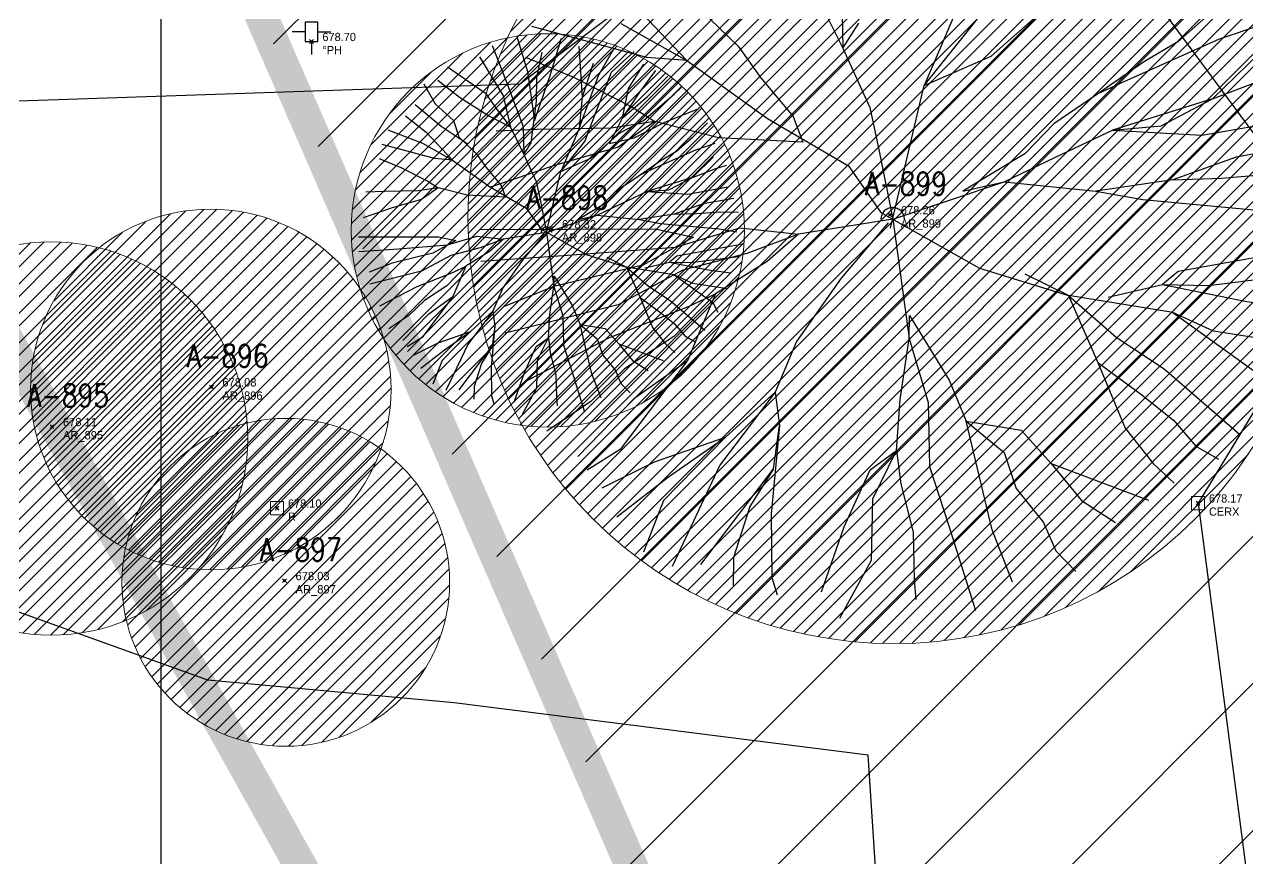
# Model space of a CAD drawing. Extents: x 350769 to 354978, y 6304672 to 6307963.
# Drawn here: x 352397.92 to 352416.58, y 6305860.14 to 6305872.86 of the extents above; entities that cross this region are included whole.
import ezdxf

# ---------------------------------------------------------------- set-up
doc = ezdxf.new("R2010")
doc.units = 0
doc.header["$PDMODE"] = 35
doc.header["$PDSIZE"] = 0.03
for name, pattern in [('4.0 - LO RECABARREN - DESNIVEL NUEVO$0$HIDDEN', [0.375, 0.25, -0.125]), ('CONTINUOS', [0]), ('DASHDOT', [1, 0.5, -0.25, 0, -0.25]), ('DASHED', [19.049999999999997, 12.7, -6.35])]:
    doc.linetypes.add(name, pattern=pattern)
doc.layers.get('0').update_dxf_attribs({"linetype": 'CONTINUOUS'})
for name, color, linetype in [('03_S2_Pav ext_Borde vereda', 7, 'CONTINUOUS'), ('1-ARBOL NOMBRE', 3, 'CONTINUOUS'), ('1-ARBOL PTO', 7, 'CONTINUOUS'), ('1-CERCO', 252, 'CERCO_LINE'), ('1-coordenadas', 8, 'CONTINUOUS'), ('C-TINN', 5, 'CONTINUOUS'), ('C-TOPO-MINR', 8, 'CONTINUOUS'), ('Paisajismo', 253, 'CONTINUOUS'), ('V-NODE-TEXT DIC 2012', 31, 'CONTINUOUS'), ('Z-PH', 253, 'CONTINUOUS')]:
    doc.layers.add(name, color=color, linetype=linetype)
doc.layers.add('0_ASD_LINEA OFICIAL', color=253, linetype='DASHDOT', lineweight=20)
doc.layers.add('0_ASD_TOPOGRAFIA_ELEMENTOS', color=7, linetype='CONTINUOS', lineweight=5, true_color=0xbdbdbd)
doc.styles.add('A', font='arial.ttf', dxfattribs={"height": 2})
doc.styles.add('ROMANS', font='romans.shx', dxfattribs={"width": 0.65})
doc.linetypes.add('CERCO_LINE', pattern='A,0.5,-0.2,[" X ",Standard,S=0.1,R=0,X=-0.1,Y=-0.05],-0.25', length=0.95)

# ---------------------------------------------------------------- blocks, each defined once
blk = doc.blocks.new('COORDENADAS')
at = {"layer": '1-coordenadas'}
blk.add_line((220, -900.625), (220, -0.625), dxfattribs=at)
blk = doc.blocks.new('PH')
at = {"layer": 'Z-PH'}
for p, q in [((-0.09842519683297724, 0.2952755903825164), (-0.09842519683297724, 0)), ((0.0984251968911849, 0.2952755903825164), (-0.09842519683297724, 0.2952755903825164)), ((0.0984251968911849, 0), (0.0984251968911849, 0.2952755903825164)), ((-0.09842519683297724, 0.1476377956569195), (-0.2952755905280355, 0.1476377956569195)), ((-0.09842519683297724, 0), (-0.009842519685037132, 0)), ((0.009842519685037132, 0), (0.0984251968911849, 0)), ((0.0984251968911849, 0.1476377956569195), (0.2952755905862432, 0.1476377956569195)), ((0, -0.009842519685037132), (0, -0.1968503938987851))]:
    blk.add_line(p, q, dxfattribs=at)
blk.add_circle((0, 0), 0.009842519685039264, dxfattribs=at)
at = {"layer": 'Z-PH', "style": 'A'}
blk.add_text('PH', height=0.55, dxfattribs=at).set_placement((-0.5268035441258689, 0.3771363715350162))
blk = doc.blocks.new('A$C27410629')
at = {"true_color": 0x136734, "transparency": 33554559}
h = blk.add_hatch(dxfattribs=at)
h.set_pattern_fill('ANSI31', color=116, scale=0.5)
h.set_pattern_definition([(45, (-8759.562515186517, -519.1035735587502), (-1.122532015133644, 1.122532015133644), [])])
h.paths.add_polyline_path([(137.5068959888558, 1252.464406617455, 0.1176268807227723), (109.8147584422568, 1254.193915082657, 0.06692451075002814), (94.44469839795602, 1249.334472017372, 0.3153492887079504), (64.30173641118381, 1196.270282113329, 0.02268268711599586), (65.7292635223912, 1185.310127003227), (112.3603922077091, 1218.953454515778), (153.4782689701005, 1161.962272479494), (172.1053089193083, 1139.480769404351), (187.9579650288579, 1141.807885415954), (193.565073162812, 1120.465553675225), (224.197974734232, 1050.129297271156), (250.6203797236194, 989.4787086543838), (268.1526288855184, 972.7353945672494, 7.254700715645028e-06), (291.4898137452492, 983.2987389690225), (238.1945199318034, 1105.633967029937), (205.2934048173047, 1181.112163638985), (177.0531538182076, 1197.651557407602)])
at = {"layer": '0_ASD_LINEA OFICIAL', "ltscale": 8, "const_width": 0.5}
blk.add_lwpolyline([(250.6203797236194, 989.4787086543838), (268.1526288854875, 972.7353945673531, 7.254700715664111e-06), (291.4898137452146, 983.2987389692971), (291.4898137452146, 983.2987389692971), (238.1945199318034, 1105.633967029937), (205.2934048173047, 1181.112163638985), (177.0531538182076, 1197.651557407602), (137.6146324061954, 1252.315079214)], format="xyb", dxfattribs=at)
for points in [[(65.72926352235241, 1185.310127003199), (112.3603922077091, 1218.953454515778), (153.4782689701005, 1161.962272479494), (172.1053089193083, 1139.480769404351), (187.9579650288579, 1141.807885415954), (193.565073162812, 1120.465553675225), (224.197974734232, 1050.129297271156), (250.6203797236194, 989.4787086543838)], [(160.9876143796937, 1025.359743172903), (224.1959328140074, 1050.133984341224), (193.565073162812, 1120.465553675225), (187.9579650288579, 1141.807885415954), (172.1053089193083, 1139.480769404351), (153.4782689701005, 1161.962272479494), (117.4026874119681, 1137.085542515902), (85.5836153089768, 1125.976116823203)]]:
    blk.add_lwpolyline(points, dxfattribs=at)
blk = doc.blocks.new('1.0 - LO RECABARREN LOTEO PARQUE - VEGETACION EXISTENTE ETAPA MUNICIPAL__2024')
at = {"layer": 'Paisajismo'}
for p, q in [((352409.9512665637, 6305873.402477568), (352410.4022411955, 6305872.497434688)), ((352410.3809045533, 6305873.433343531), (352410.4022411955, 6305872.497434688)), ((352412.2517568821, 6305873.359042181), (352411.6396636936, 6305871.928360536)), ((352407.1348932069, 6305873.244309973), (352408.0193495577, 6305872.308551832)), ((352408.2290225119, 6305873.084180792), (352408.8035902088, 6305872.5276187)), ((352412.6622710188, 6305872.376804128), (352413.6142482872, 6305873.216376799)), ((352411.6396636936, 6305871.928360536), (352412.4386229877, 6305872.926740534)), ((352416.0295122144, 6305873.053837352), (352415.5137943359, 6305872.595823215)), ((352407.4119126376, 6305872.358430712), (352405.6583813163, 6305872.831863175)), ((352407.0158749993, 6305872.873208832), (352408.0193495577, 6305872.308551832)), ((352410.4022411955, 6305872.497434688), (352410.6435462129, 6305872.882674143)), ((352416.7917817706, 6305872.856493856), (352416.1413405717, 6305872.633935196)), ((352405.0503437875, 6305872.541166878), (352405.2539384108, 6305872.021952966)), ((352405.4252212809, 6305872.679299145), (352405.5891554273, 6305872.140866531)), ((352405.9362221218, 6305872.080779754), (352406.1077345683, 6305872.653029203)), ((352406.3732127982, 6305872.527565842), (352406.4225145656, 6305871.751090334)), ((352408.8035902088, 6305872.5276187), (352409.1456859306, 6305872.053408249)), ((352416.1413405717, 6305872.633935196), (352414.6897597058, 6305871.986178627)), ((352415.5137943359, 6305872.595823215), (352415.0010192271, 6305872.293668471)), ((352404.8568809693, 6305872.368827406), (352405.2206185302, 6305871.773088729)), ((352405.5614239824, 6305872.364014636), (352406.2899840262, 6305872.056709122)), ((352405.7345843632, 6305872.048420828), (352405.8130708606, 6305872.437907888)), ((352406.6727908055, 6305872.080256114), (352406.9082101989, 6305872.490697676)), ((352406.8743152637, 6305872.133528876), (352407.2181133943, 6305872.446922285)), ((352408.0193495577, 6305872.308551832), (352407.4119126376, 6305872.358430712)), ((352410.4022411955, 6305872.497434688), (352410.8142268091, 6305871.593131211)), ((352411.6396636936, 6305871.928360536), (352412.6622710188, 6305872.376804128)), ((352416.7541068333, 6305872.416881027), (352416.0434873527, 6305871.728275238)), ((352404.3684496563, 6305872.216384842), (352404.9477064195, 6305871.814477497)), ((352406.5922341151, 6305872.263254246), (352406.4225145656, 6305871.751090334)), ((352407.3590934558, 6305872.25466602), (352407.1244322147, 6305871.88436077)), ((352407.5447510942, 6305872.157476911), (352407.2974600164, 6305871.827560007)), ((352408.0193495577, 6305872.308551832), (352409.2508908815, 6305871.427752309)), ((352415.0010192271, 6305872.293668471), (352414.2896112376, 6305871.800367969)), ((352404.5504821267, 6305871.745591147), (352404.2205924284, 6305872.006105003)), ((352405.2539384108, 6305872.021952966), (352405.5249506794, 6305871.305980926)), ((352405.5891554273, 6305872.140866531), (352405.6954980993, 6305871.389386442)), ((352405.6954980993, 6305871.389386442), (352405.9362221218, 6305872.080779754)), ((352405.7278759536, 6305871.69311995), (352405.7345843632, 6305872.048420828)), ((352406.2899840262, 6305872.056709122), (352407.1919581019, 6305871.599354848)), ((352406.3779045808, 6305871.272105657), (352406.6727908055, 6305872.080256114)), ((352406.631477957, 6305871.51611679), (352406.8743152637, 6305872.133528876)), ((352407.4166850286, 6305871.758391879), (352407.7306616666, 6305872.073665991)), ((352409.1456859306, 6305872.053408249), (352409.6415397915, 6305871.459354421)), ((352414.6897597058, 6305871.986178627), (352414.2896112376, 6305871.800367969)), ((352416.0434873527, 6305871.728275238), (352416.8292039069, 6305872.025273342)), ((352404.0078820104, 6305871.956623151), (352404.1799480323, 6305871.651260459)), ((352404.9477064195, 6305871.814477497), (352405.120778721, 6305871.562410899)), ((352407.1244322147, 6305871.88436077), (352407.035517963, 6305871.431002923)), ((352407.2974600164, 6305871.827560007), (352407.035517963, 6305871.431002923)), ((352407.3583159862, 6305871.395764708), (352407.8282279151, 6305871.795633486)), ((352407.8282279151, 6305871.795633486), (352407.9369034003, 6305871.900210298)), ((352411.1305683635, 6305869.755127595), (352411.6396636936, 6305871.928360536)), ((352414.2896112376, 6305871.800367969), (352413.6179280659, 6305871.345298602)), ((352403.8788301154, 6305871.637821672), (352404.274394975, 6305871.309150758)), ((352404.1799480323, 6305871.651260459), (352404.4596812417, 6305871.397180004)), ((352404.9872199533, 6305871.469676687), (352404.5504821267, 6305871.745591147)), ((352405.2206185302, 6305871.773088729), (352405.3290712967, 6305871.291908601)), ((352405.64469355, 6305871.054921238), (352405.7278759536, 6305871.69311995)), ((352406.4225145656, 6305871.751090334), (352406.3779045808, 6305871.272105657)), ((352407.035517963, 6305871.431002923), (352407.4166850286, 6305871.758391879)), ((352407.1919581019, 6305871.599354848), (352407.5337967533, 6305871.382213532)), ((352410.8142268091, 6305871.593131211), (352410.9576851624, 6305870.927775085)), ((352416.0434873527, 6305871.728275238), (352414.5132593301, 6305871.250434816)), ((352415.2555681321, 6305871.314378441), (352416.0434873527, 6305871.728275238)), ((352403.7282833547, 6305871.466679657), (352404.0450380217, 6305871.219797262)), ((352405.3290712967, 6305871.291908601), (352404.9872199533, 6305871.469676687)), ((352405.120778721, 6305871.562410899), (352405.3290712967, 6305871.291908601)), ((352406.4631000671, 6305871.075011867), (352406.631477957, 6305871.51611679)), ((352407.035517963, 6305871.431002923), (352406.8407666739, 6305871.046560429)), ((352407.6771108854, 6305871.365355218), (352408.176492555, 6305871.570061284)), ((352409.2508908815, 6305871.427752309), (352410.4853705486, 6305870.702815513)), ((352409.6415397915, 6305871.459354421), (352409.7901480685, 6305871.066756296)), ((352415.8787253859, 6305871.171146029), (352417.2344577715, 6305871.409743154)), ((352403.4611586055, 6305871.256090718), (352403.9907755644, 6305871.050605839)), ((352404.0450380217, 6305871.219797262), (352404.4482769537, 6305870.793168957)), ((352404.274394975, 6305871.309150758), (352404.6712224989, 6305871.047373054)), ((352404.4596812417, 6305871.397180004), (352404.5438704763, 6305871.146791602)), ((352405.7372485629, 6305871.26021582), (352405.1126517131, 6305871.233030862)), ((352405.3290712967, 6305871.291908601), (352405.5346784232, 6305870.879283915)), ((352405.5249506794, 6305871.305980926), (352405.5346784232, 6305870.879283915)), ((352406.8687349208, 6305871.277833488), (352405.7372485629, 6305871.26021582)), ((352406.3779045808, 6305871.272105657), (352406.0988407204, 6305870.619833176)), ((352407.5337967533, 6305871.382213532), (352406.8687349208, 6305871.277833488)), ((352407.5337967533, 6305871.382213532), (352406.9747753153, 6305870.987001192)), ((352406.9990879538, 6305871.207062045), (352407.3583159862, 6305871.395764708)), ((352407.2173865705, 6305871.133133464), (352407.6771108854, 6305871.365355218)), ((352408.5041678329, 6305871.130014719), (352407.5337967533, 6305871.382213532)), ((352408.3357065906, 6305871.359539959), (352408.1002485093, 6305871.132957502)), ((352413.6179280659, 6305871.345298602), (352413.1801928341, 6305870.885812082)), ((352413.6473574629, 6305870.838010403), (352414.5132593301, 6305871.250434816)), ((352414.5132593301, 6305871.250434816), (352415.2555681321, 6305871.314378441)), ((352414.5132593301, 6305871.250434816), (352415.8787253859, 6305871.171146029)), ((352404.1713359665, 6305870.815909601), (352403.3718707394, 6305871.03175564)), ((352403.9907755644, 6305871.050605839), (352404.4482769537, 6305870.793168957)), ((352404.5438704763, 6305871.146791602), (352404.8058258168, 6305870.893045327)), ((352405.5346784232, 6305870.879283915), (352405.64469355, 6305871.054921238)), ((352406.0988407204, 6305870.619833176), (352406.4631000671, 6305871.075011867)), ((352406.5650650687, 6305870.824286358), (352406.9990879538, 6305871.207062045)), ((352406.8407666739, 6305871.046560429), (352407.2173865705, 6305871.133133464)), ((352408.1002485093, 6305871.132957502), (352407.8651238179, 6305870.924140944)), ((352408.4477803706, 6305871.042985193), (352408.1512329896, 6305870.941516855)), ((352409.7901480685, 6305871.066756296), (352408.5041678329, 6305871.130014719)), ((352404.8058258168, 6305870.893045327), (352404.9617931671, 6305870.676844589)), ((352405.5346784232, 6305870.879283915), (352405.7225097828, 6305870.466996334)), ((352406.9747753153, 6305870.987001192), (352406.0002216268, 6305870.711852585)), ((352408.1512329896, 6305870.941516855), (352407.4894321922, 6305870.646193444)), ((352407.8651238179, 6305870.924140944), (352407.631340786, 6305870.786383376)), ((352410.9576851624, 6305870.927775085), (352411.1619168785, 6305869.888948553)), ((352413.1801928341, 6305870.885812082), (352412.2333654893, 6305870.318997411)), ((352417.4328035563, 6305871.024383525), (352416.4011836706, 6305870.838376889)), ((352403.3276662157, 6305870.818455407), (352403.6598293278, 6305870.678349514)), ((352403.6598293278, 6305870.678349514), (352404.0710548933, 6305870.469833799)), ((352404.4482769537, 6305870.793168957), (352404.1713359665, 6305870.815909601)), ((352404.4482769537, 6305870.793168957), (352405.0097579219, 6305870.391597236)), ((352404.9617931671, 6305870.676844589), (352405.1878615097, 6305870.406005185)), ((352406.0002216268, 6305870.711852585), (352405.0245598232, 6305870.378014324)), ((352406.0988407204, 6305870.619833176), (352406.5650650687, 6305870.824286358)), ((352407.631340786, 6305870.786383376), (352407.3069975918, 6305870.561479153)), ((352408.4306037156, 6305870.842558108), (352408.1066200163, 6305870.528610832)), ((352408.1066200163, 6305870.528610832), (352408.4648417691, 6305870.664017399)), ((352408.4648417691, 6305870.664017399), (352408.6258383876, 6305870.714292728)), ((352410.4853705486, 6305870.702815513), (352410.979017317, 6305869.991866329)), ((352412.860169493, 6305870.463080977), (352413.6473574629, 6305870.838010403)), ((352416.4011836706, 6305870.838376889), (352415.4350727338, 6305870.492423523)), ((352405.8667353633, 6305869.629018729), (352406.0988407204, 6305870.619833176)), ((352407.3069975918, 6305870.561479153), (352407.0007656285, 6305870.354005166)), ((352407.4894321922, 6305870.646193444), (352407.3069975918, 6305870.561479153)), ((352408.1066200163, 6305870.528610832), (352407.4089626214, 6305870.310755127)), ((352407.7473940299, 6305870.33990813), (352408.1066200163, 6305870.528610832)), ((352415.4350727338, 6305870.492423523), (352414.2616544653, 6305870.319679362)), ((352415.4350727338, 6305870.492423523), (352416.1766457973, 6305870.517399862)), ((352416.1766457973, 6305870.517399862), (352416.9579481664, 6305870.580607253)), ((352403.4078276798, 6305870.315214456), (352403.1230631841, 6305870.302820364)), ((352403.9236918603, 6305870.323246655), (352403.4078276798, 6305870.315214456)), ((352404.2269050407, 6305870.370835321), (352403.9236918603, 6305870.323246655)), ((352404.2269050407, 6305870.370835321), (352403.9720375084, 6305870.190651187)), ((352404.0710548933, 6305870.469833799), (352404.2269050407, 6305870.370835321)), ((352404.6693139821, 6305870.255853524), (352404.2269050407, 6305870.370835321)), ((352405.0097579219, 6305870.391597236), (352405.5725785316, 6305870.061086025)), ((352405.1878615097, 6305870.406005185), (352405.2556145908, 6305870.227012916)), ((352405.7225097828, 6305870.466996334), (352405.7879149248, 6305870.163648982)), ((352407.0007656285, 6305870.354005166), (352406.801194573, 6305870.144517323)), ((352407.014182999, 6305870.122723712), (352407.4089626214, 6305870.310755127)), ((352407.4089626214, 6305870.310755127), (352407.7473940299, 6305870.33990813)), ((352407.4089626214, 6305870.310755127), (352408.0315021889, 6305870.274605999)), ((352408.0315021889, 6305870.274605999), (352408.649604008, 6305870.383386551)), ((352411.1619168785, 6305869.888948553), (352412.860169493, 6305870.463080977)), ((352412.2333654893, 6305870.318997411), (352412.860169493, 6305870.463080977)), ((352412.860169493, 6305870.463080977), (352414.2616544653, 6305870.319679362)), ((352414.2616544653, 6305870.319679362), (352414.9789669766, 6305870.190065899)), ((352403.9720375084, 6305870.190651187), (352403.5277216433, 6305870.065206183)), ((352405.2556145908, 6305870.227012916), (352404.6693139821, 6305870.255853524)), ((352405.7879149248, 6305870.163648982), (352405.8810276929, 6305869.690030016)), ((352406.801194573, 6305870.144517323), (352406.3695196271, 6305869.886096722)), ((352406.6552904024, 6305869.951786908), (352407.014182999, 6305870.122723712)), ((352408.269699948, 6305870.122890799), (352407.8292332793, 6305869.965164682)), ((352408.7400332783, 6305870.207694438), (352408.269699948, 6305870.122890799)), ((352414.9789669766, 6305870.190065899), (352416.943587257, 6305870.006196964)), ((352403.5277216433, 6305870.065206183), (352403.0829005695, 6305869.913003552)), ((352405.5725785316, 6305870.061086025), (352405.7976406226, 6305869.736952008)), ((352405.8810276929, 6305869.690030016), (352406.6552904024, 6305869.951786908)), ((352406.3695196271, 6305869.886096722), (352406.6552904024, 6305869.951786908)), ((352406.6552904024, 6305869.951786908), (352407.2942516163, 6305869.886407634)), ((352407.8292332793, 6305869.965164682), (352407.2942516163, 6305869.886407634)), ((352407.8292332793, 6305869.965164682), (352408.1673292519, 6305869.976551826)), ((352408.1673292519, 6305869.976551826), (352408.5235385015, 6305870.005369168)), ((352408.5235385015, 6305870.005369168), (352408.8079675892, 6305869.999998883)), ((352410.979017317, 6305869.991866329), (352412.4842313984, 6305869.144880787)), ((352404.8655505796, 6305869.735207281), (352407.5387856121, 6305869.743444161)), ((352405.7976406226, 6305869.736952008), (352406.4838937296, 6305869.350796666)), ((352407.2942516163, 6305869.886407634), (352407.621286784, 6305869.827314617)), ((352407.5387856121, 6305869.743444161), (352408.1238498588, 6305869.614978082)), ((352407.621286784, 6305869.827314617), (352408.5169911148, 6305869.743485592)), ((352407.8486713799, 6305869.466278511), (352408.8293423682, 6305869.759598947)), ((352408.5169911148, 6305869.743485592), (352408.783984611, 6305869.69829413)), ((352408.8293423682, 6305869.759598947), (352409.7246691446, 6305869.664735246)), ((352411.1619168785, 6305869.888948553), (352409.7246691446, 6305869.664735246)), ((352411.0930506996, 6305869.833795066), (352410.3750168832, 6305868.989805326)), ((352411.1619168785, 6305869.888948553), (352411.4108636696, 6305868.073722771)), ((352403.0104055079, 6305869.619936714), (352404.2291795477, 6305869.623692051)), ((352404.4959204465, 6305869.565122145), (352404.1440546589, 6305869.371014054)), ((352404.2291795477, 6305869.623692051), (352404.4959204465, 6305869.565122145)), ((352404.3704618235, 6305869.497327441), (352404.8175666712, 6305869.631057296)), ((352404.8175666712, 6305869.631057296), (352405.2257616181, 6305869.587807295)), ((352405.2257616181, 6305869.587807295), (352404.8675418833, 6305869.452399207)), ((352405.2257616181, 6305869.587807295), (352405.0087501755, 6305869.396419452)), ((352405.8810276929, 6305869.690030016), (352405.2257616181, 6305869.587807295)), ((352405.2257616181, 6305869.587807295), (352405.2257616181, 6305869.587807295)), ((352405.8496304121, 6305869.664884589), (352405.5222663889, 6305869.280095084)), ((352405.8810276929, 6305869.690030016), (352405.9945268363, 6305868.862437218)), ((352408.1238498588, 6305869.614978082), (352407.3520743536, 6305869.189225209)), ((352409.7246691446, 6305869.664735246), (352408.9389570166, 6305869.367733805)), ((352409.7246691446, 6305869.664735246), (352409.2486805104, 6305869.244948911)), ((352409.7246691446, 6305869.664735246), (352409.7246691446, 6305869.664735246)), ((352403.0170716253, 6305869.398481285), (352403.6224917345, 6305869.440364005)), ((352404.1440546589, 6305869.371014054), (352403.5251953797, 6305869.222097673)), ((352403.6224917345, 6305869.440364005), (352404.3704618235, 6305869.497327441)), ((352404.8675418833, 6305869.452399207), (352404.4207724715, 6305869.336435211)), ((352405.0087501755, 6305869.396419452), (352404.6488533454, 6305869.172186515)), ((352406.2080884827, 6305869.34133603), (352407.8486713799, 6305869.466278511)), ((352408.8741609426, 6305869.50922358), (352407.8663045369, 6305869.327501447)), ((352408.9389570166, 6305869.367733805), (352407.9590217668, 6305869.113380656)), ((352417.7269965397, 6305869.49237127), (352415.5163841019, 6305869.093785513)), ((352403.5251953797, 6305869.222097673), (352403.174339659, 6305869.081504348)), ((352404.4207724715, 6305869.336435211), (352403.9716551205, 6305869.09611613)), ((352404.6488533454, 6305869.172186515), (352404.3587221276, 6305868.875552017)), ((352404.6488533454, 6305869.172186515), (352404.4529786807, 6305868.709393257)), ((352404.4600515243, 6305869.083995836), (352404.6488533454, 6305869.172186515)), ((352404.8801719103, 6305869.249471295), (352406.2080884827, 6305869.34133603)), ((352405.5222663889, 6305869.280095084), (352405.2116739551, 6305868.841675304)), ((352407.3520743536, 6305869.189225209), (352405.9946805699, 6305868.862594944)), ((352406.4838937296, 6305869.350796666), (352407.1027312093, 6305869.16139793)), ((352406.8032076556, 6305869.309224821), (352407.1027312093, 6305869.16139793)), ((352407.3808153635, 6305869.149299996), (352407.7574356014, 6305869.235873026)), ((352407.8663045369, 6305869.327501447), (352407.7574356014, 6305869.235873026)), ((352407.7574356014, 6305869.235873026), (352408.3444679234, 6305869.117721637)), ((352407.7574356014, 6305869.235873026), (352408.078737096, 6305869.229806555)), ((352408.078737096, 6305869.229806555), (352408.8170743309, 6305869.322933492)), ((352409.2486805104, 6305869.244948911), (352408.4592898743, 6305868.753120792)), ((352403.9716551205, 6305869.09611613), (352403.1854480485, 6305868.897704518)), ((352403.9068670558, 6305868.866921908), (352404.4600515243, 6305869.083995836)), ((352405.9945268363, 6305868.862437218), (352405.9975456192, 6305869.022322539)), ((352405.9975456192, 6305869.022322539), (352406.273591248, 6305868.57282649)), ((352407.9590217668, 6305869.113380656), (352406.9739365932, 6305868.586269505)), ((352407.8295692385, 6305869.041045848), (352407.1027312093, 6305869.16139793)), ((352407.1027312093, 6305869.16139793), (352407.3073321123, 6305868.695480114)), ((352407.1027312093, 6305869.16139793), (352407.435125052, 6305868.870780293)), ((352407.8295692385, 6305869.041045848), (352408.4154471296, 6305868.621194724)), ((352408.1116503871, 6305868.91132048), (352407.8295692385, 6305869.041045848)), ((352408.3444679234, 6305869.117721637), (352408.6917868833, 6305869.071013803)), ((352410.3750168832, 6305868.989805326), (352409.6937695414, 6305868.028183996)), ((352412.4842313984, 6305869.144880787), (352413.8415773676, 6305868.729457323)), ((352413.8415773676, 6305868.729457323), (352413.1846082899, 6305869.05369792)), ((352415.5163841019, 6305869.093785513), (352415.2775931177, 6305868.892809534)), ((352415.9823295032, 6305868.879503458), (352417.6017838873, 6305869.083766251)), ((352403.3387793509, 6305868.569829107), (352403.9068670558, 6305868.866921908)), ((352404.3587221276, 6305868.875552017), (352404.0166010924, 6305868.650983457)), ((352405.2116739551, 6305868.841675304), (352405.0627510016, 6305868.489059569)), ((352405.9946805699, 6305868.862594944), (352405.2251205255, 6305868.554220309)), ((352405.9331473082, 6305868.437082779), (352405.9945268363, 6305868.862437218)), ((352405.9945268363, 6305868.862437218), (352406.1283579211, 6305868.415626312)), ((352407.435125052, 6305868.870780293), (352407.7688585361, 6305868.651223165)), ((352408.6436153132, 6305868.830192167), (352408.1116503871, 6305868.91132048)), ((352414.4515216876, 6305868.702921951), (352415.2775931177, 6305868.892809534)), ((352415.2775931177, 6305868.892809534), (352416.5651782788, 6305868.633658598)), ((352415.2775931177, 6305868.892809534), (352415.9823295032, 6305868.879503458)), ((352404.0166010924, 6305868.650983457), (352403.7811409651, 6305868.424401039)), ((352404.4529786807, 6305868.709393257), (352403.9859292615, 6305868.089190229)), ((352404.0864625955, 6305868.448644727), (352404.4529786807, 6305868.709393257)), ((352407.3073321123, 6305868.695480114), (352407.4975141074, 6305868.237023111)), ((352407.3073321123, 6305868.695480114), (352407.6055139785, 6305868.476592751)), ((352407.7688585361, 6305868.651223165), (352408.2937796167, 6305868.197028116)), ((352408.4592898743, 6305868.753120792), (352407.8229217617, 6305868.102488512)), ((352408.4592898743, 6305868.753120792), (352408.0296622334, 6305867.738039154)), ((352408.0451756695, 6305868.559685088), (352408.4592898743, 6305868.753120792)), ((352408.4154471296, 6305868.621194724), (352408.4929936292, 6305868.472512769)), ((352415.43580962, 6305868.465479432), (352413.8415773676, 6305868.729457323)), ((352413.8415773676, 6305868.729457323), (352414.2903449681, 6305867.707522337)), ((352413.8415773676, 6305868.729457323), (352414.5706434913, 6305868.092022305)), ((352416.5651782788, 6305868.633658598), (352417.3269808614, 6305868.531210552)), ((352403.7811409651, 6305868.424401039), (352403.4749090018, 6305868.216927052)), ((352403.6903926301, 6305868.041236645), (352404.0864625955, 6305868.448644727)), ((352405.0627510016, 6305868.489059569), (352404.6797096083, 6305867.980921889)), ((352404.7189528709, 6305868.17566616), (352405.0627510016, 6305868.489059569)), ((352405.0627510016, 6305868.489059569), (352405.0939441951, 6305868.257443973)), ((352406.9739365932, 6305868.586269505), (352405.2494854488, 6305868.151077374)), ((352405.9086610855, 6305868.082119046), (352405.9331473082, 6305868.437082779)), ((352406.273591248, 6305868.57282649), (352406.3926612288, 6305868.286236605)), ((352406.8318317251, 6305868.083559402), (352408.0451756695, 6305868.559685088)), ((352407.6055139785, 6305868.476592751), (352407.8332573985, 6305868.294579716)), ((352411.4108636696, 6305868.073722771), (352411.4174850088, 6305868.424412093)), ((352411.4174850088, 6305868.424412093), (352412.0229580672, 6305867.43849629)), ((352415.43580962, 6305868.465479432), (352416.7208626751, 6305867.544586223)), ((352416.0545208692, 6305868.180942356), (352415.43580962, 6305868.465479432)), ((352405.0939441951, 6305868.257443973), (352405.0354642734, 6305867.641104326)), ((352405.0939441951, 6305868.257443973), (352405.0526884011, 6305867.956108994)), ((352406.1283579211, 6305868.415626312), (352406.1377482111, 6305867.971164961)), ((352406.5735189913, 6305867.531763672), (352406.3926612288, 6305868.286236605)), ((352406.3926612288, 6305868.286236605), (352406.3926612288, 6305868.286236605)), ((352406.3926612288, 6305868.286236605), (352406.7740801184, 6305868.223915542)), ((352406.3926612288, 6305868.286236605), (352406.655289487, 6305868.06802201)), ((352407.4975141074, 6305868.237023111), (352407.6937810979, 6305867.992415634)), ((352407.8332573985, 6305868.294579716), (352407.9898955646, 6305868.113907732)), ((352403.9859292615, 6305868.089190229), (352403.7555619, 6305867.946321973)), ((352404.2253900309, 6305868.004368479), (352404.7189528709, 6305868.17566616)), ((352404.7189528709, 6305868.17566616), (352404.2872758246, 6305867.735531325)), ((352404.3224961532, 6305867.898809895), (352404.7189528709, 6305868.17566616)), ((352405.5857993148, 6305867.431921889), (352406.8318317251, 6305868.083559402)), ((352405.7242925982, 6305867.949300892), (352405.9086610855, 6305868.082119046)), ((352405.742297745, 6305867.74760331), (352405.9086610855, 6305868.082119046)), ((352405.9086610855, 6305868.082119046), (352405.9367254986, 6305867.851605994)), ((352406.655289487, 6305868.06802201), (352406.7394786936, 6305867.817632125)), ((352406.7740801184, 6305868.223915542), (352406.9839869983, 6305867.992433744)), ((352407.8229217617, 6305868.102488512), (352407.0725202049, 6305867.609924245)), ((352407.9898955646, 6305868.113907732), (352408.148210854, 6305868.022062079)), ((352411.2762350186, 6305867.1407587), (352411.4108636696, 6305868.073722771)), ((352411.4108636696, 6305868.073722771), (352411.7044061417, 6305867.093696507)), ((352414.5706434913, 6305868.092022305), (352415.3026479583, 6305867.610450017)), ((352417.2213222861, 6305868.002997111), (352416.0545208692, 6305868.180942356)), ((352403.8603892119, 6305867.823891849), (352404.2253900309, 6305868.004368479)), ((352403.9615930713, 6305867.621282346), (352404.3224961532, 6305867.898809895)), ((352404.6797096083, 6305867.980921889), (352404.3463100933, 6305867.276363186)), ((352404.5466912778, 6305867.288980152), (352405.0526884011, 6305867.956108994)), ((352405.0526884011, 6305867.956108994), (352404.887666748, 6305867.692653731)), ((352405.5426759991, 6305867.551226943), (352405.7242925982, 6305867.949300892)), ((352406.1377482111, 6305867.971164961), (352406.2722480937, 6305867.559884329)), ((352406.9839869983, 6305867.992433744), (352407.6594802788, 6305867.737860051)), ((352406.9839869983, 6305867.992433744), (352407.1933886834, 6305867.734195061)), ((352407.6937810979, 6305867.992415634), (352407.8385180252, 6305867.85584852)), ((352409.6937695414, 6305868.028183996), (352409.3671248612, 6305867.254763571)), ((352404.2872758246, 6305867.735531325), (352404.1465799319, 6305867.376835133)), ((352404.887666748, 6305867.692653731), (352404.7742974305, 6305867.33936671)), ((352405.7342476478, 6305867.321241961), (352405.742297745, 6305867.74760331)), ((352405.9367254986, 6305867.851605994), (352406.0241235537, 6305867.515370095)), ((352406.7394786936, 6305867.817632125), (352406.930662226, 6305867.582995763)), ((352408.0296622334, 6305867.738039154), (352407.0052452138, 6305866.377698017)), ((352407.1933886834, 6305867.734195061), (352407.4315864424, 6305867.582479861)), ((352407.2257530532, 6305867.166118451), (352408.0296622334, 6305867.738039154)), ((352414.2903449681, 6305867.707522337), (352414.7074864198, 6305866.701951754)), ((352414.2903449681, 6305867.707522337), (352414.9443712149, 6305867.227419098)), ((352405.0354642734, 6305867.641104326), (352405.0405157115, 6305867.199355532)), ((352405.3868246045, 6305867.099132932), (352405.5426759991, 6305867.551226943)), ((352406.0241235537, 6305867.515370095), (352406.0311961449, 6305867.180650569)), ((352406.2722480937, 6305867.559884329), (352406.4567252345, 6305866.969945569)), ((352407.0725202049, 6305867.609924245), (352406.5560665881, 6305867.112942822)), ((352406.7139620343, 6305867.167759316), (352406.5735189913, 6305867.531763672)), ((352406.930662226, 6305867.582995763), (352407.0158577122, 6305867.385901973)), ((352415.3026479583, 6305867.610450017), (352416.4539995429, 6305866.614227521)), ((352404.7742974305, 6305867.33936671), (352404.7706078318, 6305867.143952636)), ((352405.5132091247, 6305866.916674223), (352405.7342476478, 6305867.321241961)), ((352407.0158577122, 6305867.385901973), (352407.1553888811, 6305867.241095887)), ((352412.0229580672, 6305867.43849629), (352412.2841238236, 6305866.809895665)), ((352405.0405157115, 6305867.199355532), (352405.0784051978, 6305867.078189258)), ((352406.5560665881, 6305867.112942822), (352405.8843834164, 6305866.657873455)), ((352406.0311961449, 6305867.180650569), (352406.042057421, 6305867.046611152)), ((352406.3570209731, 6305866.272517567), (352407.2257530532, 6305867.166118451)), ((352409.3671248612, 6305867.254763571), (352408.5269693951, 6305866.140224366)), ((352408.6130447964, 6305866.567372624), (352409.3671248612, 6305867.254763571)), ((352409.3671248612, 6305867.254763571), (352409.4355433989, 6305866.746742474)), ((352411.222527419, 6305866.362188221), (352411.2762350186, 6305867.1407587)), ((352414.9443712149, 6305867.227419098), (352415.4438991576, 6305866.828195283)), ((352411.7044061417, 6305867.093696507), (352411.7250026191, 6305866.118823715)), ((352409.4355433989, 6305866.746742474), (352409.3072746877, 6305865.3948752)), ((352409.3450537511, 6305866.085800251), (352409.4355433989, 6305866.746742474)), ((352412.6808136865, 6305865.155049559), (352412.2841238236, 6305866.809895665)), ((352412.2841238236, 6305866.809895665), (352412.2841238236, 6305866.809895665)), ((352412.2841238236, 6305866.809895665), (352413.1207205221, 6305866.673201873)), ((352412.2841238236, 6305866.809895665), (352412.8601674851, 6305866.331268061)), ((352415.4438991576, 6305866.828195283), (352415.7874662335, 6305866.431912903)), ((352407.5304737604, 6305866.191651657), (352408.6130447964, 6305866.567372624)), ((352408.6130447964, 6305866.567372624), (352407.6662128445, 6305865.601989526)), ((352407.7434644211, 6305865.960121534), (352408.6130447964, 6305866.567372624)), ((352413.1207205221, 6305866.673201873), (352413.5811261482, 6305866.165474244)), ((352414.7074864198, 6305866.701951754), (352415.1379745804, 6305866.165434522)), ((352407.0052452138, 6305866.377698017), (352406.4999619692, 6305866.064333591)), ((352415.7874662335, 6305866.431912903), (352416.1347118789, 6305866.230460452)), ((352406.7298881355, 6305865.795797762), (352407.5304737604, 6305866.191651657)), ((352410.8181372013, 6305866.070867493), (352411.222527419, 6305866.362188221)), ((352410.8576293364, 6305865.628467981), (352411.222527419, 6305866.362188221)), ((352411.222527419, 6305866.362188221), (352411.2840833514, 6305865.856585423)), ((352412.8601674851, 6305866.331268061), (352413.0448264368, 6305865.782067806)), ((352408.5269693951, 6305866.140224366), (352407.7956974495, 6305864.594859151)), ((352408.2352096026, 6305864.622532956), (352409.3450537511, 6305866.085800251)), ((352409.3450537511, 6305866.085800251), (352408.9830984995, 6305865.507942652)), ((352410.4197829212, 6305865.197739914), (352410.8181372013, 6305866.070867493)), ((352411.7250026191, 6305866.118823715), (352412.0200120191, 6305865.216728857)), ((352413.5811261482, 6305866.165474244), (352415.0627398377, 6305865.607097308)), ((352413.5811261482, 6305866.165474244), (352414.0404236901, 6305865.59905859)), ((352415.1379745804, 6305866.165434522), (352415.455437713, 6305865.865890898)), ((352406.9518666923, 6305865.351398058), (352407.7434644211, 6305865.960121534)), ((352411.2840833514, 6305865.856585423), (352411.475780528, 6305865.11909221)), ((352410.8399724115, 6305864.693295374), (352410.8576293364, 6305865.628467981)), ((352413.0448264368, 6305865.782067806), (352413.4641646404, 6305865.26742102)), ((352407.6662128445, 6305865.601989526), (352407.3576132377, 6305864.815232347)), ((352408.9830984995, 6305865.507942652), (352408.7344364658, 6305864.733049843)), ((352414.0404236901, 6305865.59905859), (352414.5628819746, 6305865.266289451)), ((352409.3072746877, 6305865.3948752), (352409.3183544128, 6305864.425952078)), ((352413.4641646404, 6305865.26742102), (352413.651030746, 6305864.835119374)), ((352410.0779415346, 6305864.206125795), (352410.4197829212, 6305865.197739914)), ((352411.475780528, 6305865.11909221), (352411.4912934107, 6305864.384924977)), ((352412.0200120191, 6305865.216728857), (352412.4246405551, 6305863.922768771)), ((352412.9888586977, 6305864.356649558), (352412.6808136865, 6305865.155049559)), ((352408.7344364658, 6305864.733049843), (352408.7263437726, 6305864.304432452)), ((352410.3551508579, 6305863.805924445), (352410.8399724115, 6305864.693295374)), ((352413.651030746, 6305864.835119374), (352413.9570756702, 6305864.51750455)), ((352409.3183544128, 6305864.425952078), (352409.4014604677, 6305864.16018835)), ((352411.4912934107, 6305864.384924977), (352411.5151163203, 6305864.090925552))]:
    blk.add_line(p, q, dxfattribs=at)
for points in [[(352411.3428001908, 6305869.888948552, 0.9999999999999999), (352410.9810335665, 6305869.888948552)], [(352405.9634955203, 6305869.690030015, 0.9999999999999999), (352405.7985598657, 6305869.690030015)]]:
    blk.add_lwpolyline(points, format="xyb", dxfattribs=at)
blk = doc.blocks.new('TOPOGRAFIA')
at = {"layer": '0_ASD_TOPOGRAFIA_ELEMENTOS', "true_color": 0xf26507}
h = blk.add_hatch(dxfattribs=at)
h.set_pattern_fill('ANSI31', color=30, scale=0.1)
h.set_pattern_definition([(45, (384108.4076304373, 6301130.166872335), (-0.2245064030267289, 0.2245064030267289), [])])
edge = h.paths.add_edge_path()
edge.add_arc((390411.1818477782, 6302869.919048648), 6.5, 0, 360)
h = blk.add_hatch(dxfattribs=at)
h.set_pattern_fill('ANSI31', color=30, scale=0.1)
h.set_pattern_definition([(45, (384103.1267412511, 6301129.967953795), (-0.2245064030267289, 0.2245064030267289), [])])
edge = h.paths.add_edge_path()
edge.add_arc((390405.900958592, 6302869.720130109), 3, 0, 360)
h = blk.add_hatch(dxfattribs=at)
h.set_pattern_fill('ANSI31', color=30, scale=0.1)
h.set_pattern_definition([(45, (384097.9842039371, 6301127.541483255), (-0.2245064030267289, 0.2245064030267289), [])])
edge = h.paths.add_edge_path()
edge.add_arc((390400.758421278, 6302867.29365957), 2.75, 0, 360)
h = blk.add_hatch(dxfattribs=at)
h.set_pattern_fill('ANSI31', color=30, scale=0.1)
h.set_pattern_definition([(45, (384095.5475527188, 6301126.793763518), (-0.2245064030267289, 0.2245064030267289), [])])
edge = h.paths.add_edge_path()
edge.add_arc((390398.3217700597, 6302866.545939832), 3, 0, 360)
h = blk.add_hatch(dxfattribs=at)
h.set_pattern_fill('ANSI31', color=30, scale=0.1)
h.set_pattern_definition([(45, (384099.1274518713, 6301124.600415228), (-0.2245064030267289, 0.2245064030267289), [])])
edge = h.paths.add_edge_path()
edge.add_arc((390401.9016692122, 6302864.352591542), 2.5, 0, 360)
at = {"layer": '0_ASD_LINEA OFICIAL', "ltscale": 8, "const_width": 0.5}
blk.add_lwpolyline([(390427.742220837, 6302814.067302241), (390462.175169294, 6302752.281984893), (390383.0708512056, 6302730.60460566), (390309.799280958, 6302723.34933251), (390311.3694829855, 6302703.307175558), (390386.7450058985, 6302710.87060822), (390472.1157813581, 6302734.447625814), (390495.6666031898, 6302745.107885282), (390523.3047577998, 6302756.108814369), (390473.7988608223, 6302802.290811195, -0.151018922054954), (390428.284824325, 6302881.718520356), (390391.7076271252, 6302986.357196383, -0.03536723877870568), (390370.1826827545, 6302995.883561216, 0.281090384313248), (390309.6791110245, 6302995.975573557), (390362.1061406052, 6302925.87386779), (390362.1051407481, 6302925.873120026), (390363.124082257, 6302924.510663705, -0.03343587294185583), (390384.9297867847, 6302890.883640137), (390427.742220837, 6302814.067302241)], format="xyb", dxfattribs=at)
blk.add_lwpolyline([(390427.742220837, 6302814.067302241), (390462.175169294, 6302752.281984893), (390383.0708512056, 6302730.60460566), (390309.799280958, 6302723.34933251), (390311.3694829855, 6302703.307175558), (390386.7450058985, 6302710.87060822), (390472.1157813581, 6302734.447625814), (390495.6666031898, 6302745.107885282), (390523.3047577998, 6302756.108814369), (390473.7988608223, 6302802.290811195, -0.151018922054954), (390428.284824325, 6302881.718520356), (390391.7076271252, 6302986.357196383, -0.03536723877870568), (390370.1826827545, 6302995.883561216, 0.281090384313248), (390309.6791110245, 6302995.975573557), (390362.1061406052, 6302925.87386779), (390362.1051407481, 6302925.873120026), (390363.124082257, 6302924.510663705, -0.03343587294185583), (390384.9297867847, 6302890.883640137), (390427.742220837, 6302814.067302241)], format="xyb", dxfattribs=at)
at = {"layer": '0_ASD_TOPOGRAFIA_ELEMENTOS', "color": 30, "true_color": 0xf26507}
for centre, radius in [((390411.1818477782, 6302869.919048648), 6.5), ((390405.900958592, 6302869.720130109), 3), ((390400.758421278, 6302867.29365957), 2.75), ((390398.3217700597, 6302866.545939832), 3), ((390401.9016692122, 6302864.352591542), 2.5)]:
    blk.add_circle(centre, radius, dxfattribs=at)
at = {"layer": '1-ARBOL PTO', "color": 9, "lineweight": 0, "true_color": 0xbdbdbd}
for p in [(390411.119, 6302869.957), (390405.949, 6302869.743), (390400.769, 6302867.332), (390398.336, 6302866.727000001), (390401.885, 6302864.378)]:
    blk.add_point(p, dxfattribs=at)
at = {"layer": '1-CERCO', "color": 9, "lineweight": 0, "true_color": 0xbdbdbd, "flags": 128}
blk.add_lwpolyline([(390419.261, 6302877.959), (390420.389, 6302873.078), (390415.82, 6302865.561000001), (390418.194, 6302847.449), (390419.461, 6302838.507), (390420.833, 6302829.557999999), (390422.263, 6302820.451), (390423.072, 6302814.547)], dxfattribs=at)
at = {"layer": '1-coordenadas', "color": 9, "linetype": '4.0 - LO RECABARREN - DESNIVEL NUEVO$0$HIDDEN', "lineweight": 0, "ltscale": 50, "true_color": 0xbdbdbd}
blk.add_line((390400, 6302300), (390400, 6303200), dxfattribs=at)
at = {"layer": 'C-TINN', "color": 9, "linetype": 'Continuous', "lineweight": 0, "true_color": 0xbdbdbd}
for points, elevation in [([(390401.669, 6302865.384000001), (390401.669, 6302865.584), (390401.8689999999, 6302865.584), (390401.8689999999, 6302865.384000001), (390401.669, 6302865.384000001)], 678.102), ([(390415.72, 6302865.461), (390415.72, 6302865.660999999), (390415.92, 6302865.660999999), (390415.92, 6302865.461), (390415.72, 6302865.461)], 678.174)]:
    blk.add_lwpolyline(points, dxfattribs=dict(at, elevation=elevation))
for p in [(390415.82, 6302865.561, 678.174), (390401.769, 6302865.484, 678.102)]:
    blk.add_point(p, dxfattribs=at)
at = {"layer": 'C-TOPO-MINR', "color": 9, "linetype": 'Continuous', "lineweight": -3, "true_color": 0xbdbdbd}
for points, elevation in [([(390418.0871141553, 6302869.290896499), (390414.6707885615, 6302873.902344887), (390410.2801369295, 6302875.286174273), (390410.0953157895, 6302876.01407579), (390410.0450680529, 6302876.233448016), (390409.9789378531, 6302876.559421846), (390410.0206680244, 6302877.021684318), (390410.0521425532, 6302877.393710638), (390410.10685, 6302877.4518), (390410.2157871901, 6302877.528694215), (390410.3599716775, 6302877.535631808), (390411.1064647519, 6302878.381827676), (390411.4244343675, 6302878.755026253), (390414.8458216912, 6302879.883681986), (390417.2897115385, 6302880.68914423)], 678.5), ([(390409.2147264957, 6302874.758089744), (390405.4715007278, 6302871.949327511), (390395.7265623722, 6302871.620850716)], 678.5), ([(390410.8560023202, 6302838.47875406), (390410.5189786667, 6302840.587813334), (390410.8352282609, 6302847.414695652), (390410.9717920354, 6302848.701553097), (390411.2203669725, 6302855.101366973), (390410.7860833334, 6302861.716083333), (390404.4696388889, 6302862.515138889), (390400.7126259351, 6302862.860488778), (390397.7745196506, 6302863.917030568), (390395.8861807229, 6302865.050192771), (390392.4050763359, 6302865.58371603), (390388.857285473, 6302864.150015202), (390379.957301391, 6302869.435068006)], 678)]:
    blk.add_lwpolyline(points, dxfattribs=dict(at, elevation=elevation))
at = {"layer": 'V-NODE-TEXT DIC 2012', "color": 9, "lineweight": 0, "true_color": 0xbdbdbd}
for p in [(390402.295, 6302872.599), (390411.119, 6302869.957), (390405.949, 6302869.743), (390400.769, 6302867.332), (390398.336, 6302866.727), (390415.82, 6302865.561), (390401.769, 6302865.484), (390401.885, 6302864.378)]:
    blk.add_point(p, dxfattribs=at)
at = {"layer": 'Z-PH', "color": 9, "lineweight": 0, "true_color": 0xbdbdbd}
blk.add_blockref('PH', (390402.295, 6302872.598999999), dxfattribs=at)
at = {"layer": '1-ARBOL NOMBRE', "color": 9, "lineweight": 0, "true_color": 0xbdbdbd, "style": 'ROMANS', "width": 0.8}
for s, p in [('A-899', (390410.7420668353, 6302870.257000003)), ('A-898', (390405.5720668353, 6302870.043000002)), ('A-896', (390400.3920668353, 6302867.632000003)), ('A-895', (390397.9590668355, 6302867.027000003)), ('A-897', (390401.5080668355, 6302864.678000003))]:
    blk.add_text(s, height=0.35, dxfattribs=at).set_placement(p)
at = {"layer": 'V-NODE-TEXT DIC 2012', "color": 9, "lineweight": 0, "true_color": 0xbdbdbd}
for s, height, p in [('678.70', 0.125, (390402.4617893219, 6302872.607210678)), ('°PH', 0.125, (390402.4617893219, 6302872.407210679)), ('678.26', 0.127, (390411.2857893219, 6302869.964210678)), ('678.32', 0.127, (390406.1157893219, 6302869.750210677)), ('AR_899', 0.127, (390411.2857893219, 6302869.762210678)), ('AR_898', 0.127, (390406.1157893219, 6302869.548210678)), ('678.08', 0.127, (390400.9357893218, 6302867.339210678)), ('AR_896', 0.127, (390400.9357893218, 6302867.137210678)), ('678.11', 0.127, (390398.5027893219, 6302866.734210677)), ('AR_895', 0.127, (390398.5027893219, 6302866.532210678)), ('678.10', 0.125, (390401.9357893218, 6302865.492210678)), ('678.17', 0.125, (390415.9867893219, 6302865.569210677)), ('R', 0.125, (390401.9357893218, 6302865.292210679)), ('CERX', 0.125, (390415.9867893219, 6302865.369210678)), ('678.03', 0.127, (390402.0517893219, 6302864.385210677)), ('AR_897', 0.127, (390402.0517893219, 6302864.183210677))]:
    blk.add_text(s, height=height, dxfattribs=at).set_placement(p)

msp = doc.modelspace()

# ---------------------------------------------------------------- hatches: boundary and pattern name
at = {"layer": '0_ASD_TOPOGRAFIA_ELEMENTOS'}
h = msp.add_hatch(dxfattribs=at)
h.set_pattern_fill('ANSI31', color=256, scale=0.1)
h.set_pattern_definition([(45, (346108.4076304374, 6304130.166872335), (-0.2245064030267289, 0.2245064030267289), [])])
edge = h.paths.add_edge_path()
edge.add_arc((352411.1818477783, 6305869.919048648), 6.5, 0, 360)
h = msp.add_hatch(dxfattribs=at)
h.set_pattern_fill('ANSI31', color=256, scale=0.1)
h.set_pattern_definition([(45, (346103.1267412512, 6304129.967953795), (-0.2245064030267289, 0.2245064030267289), [])])
edge = h.paths.add_edge_path()
edge.add_arc((352405.900958592, 6305869.720130109), 3, 0, 360)
h = msp.add_hatch(dxfattribs=at)
h.set_pattern_fill('ANSI31', color=256, scale=0.1)
h.set_pattern_definition([(45, (346097.9842039372, 6304127.541483255), (-0.2245064030267289, 0.2245064030267289), [])])
edge = h.paths.add_edge_path()
edge.add_arc((352400.758421278, 6305867.29365957), 2.75, 0, 360)
h = msp.add_hatch(dxfattribs=at)
h.set_pattern_fill('ANSI31', color=256, scale=0.1)
h.set_pattern_definition([(45, (346095.5475527189, 6304126.793763518), (-0.2245064030267289, 0.2245064030267289), [])])
edge = h.paths.add_edge_path()
edge.add_arc((352398.3217700598, 6305866.545939832), 3, 0, 360)
h = msp.add_hatch(dxfattribs=at)
h.set_pattern_fill('ANSI31', color=256, scale=0.1)
h.set_pattern_definition([(45, (346099.1274518714, 6304124.600415228), (-0.2245064030267289, 0.2245064030267289), [])])
edge = h.paths.add_edge_path()
edge.add_arc((352401.9016692123, 6305864.352591542), 2.5, 0, 360)

# ---------------------------------------------------------------- linework, layer by layer
for centre, radius in [((352411.1818477783, 6305869.919048648), 6.5), ((352405.900958592, 6305869.720130109), 3), ((352400.758421278, 6305867.29365957), 2.75), ((352398.3217700598, 6305866.545939832), 3), ((352401.9016692123, 6305864.352591542), 2.5)]:
    msp.add_circle(centre, radius, dxfattribs=at)
at = {"layer": '1-CERCO', "ltscale": 6, "flags": 128}
msp.add_lwpolyline([(352419.261, 6305877.959), (352420.389, 6305873.078), (352415.82, 6305865.561000001), (352418.194, 6305847.449), (352419.461, 6305838.507), (352420.833, 6305829.557999999), (352422.263, 6305820.451), (352423.072, 6305814.547)], dxfattribs=at)

# ---------------------------------------------------------------- block references
at = {"color": 252, "linetype": 'DASHED'}
msp.add_blockref('COORDENADAS', (352180, 6306200.625), dxfattribs=at)
at = {"layer": '03_S2_Pav ext_Borde vereda', "linetype": 'Continuous'}
msp.add_blockref('A$C27410629', (352203.9623478023, 6304761.713605438), dxfattribs=at)
at = {"layer": 'Paisajismo'}
msp.add_blockref('1.0 - LO RECABARREN LOTEO PARQUE - VEGETACION EXISTENTE ETAPA MUNICIPAL__2024', (0, 0), dxfattribs=at)
at = {"layer": 'Z-PH'}
msp.add_blockref('PH', (352402.295, 6305872.598999999), dxfattribs=at)

# ---------------------------------------------------------------- next in the draw order: block references
at = {"layer": '0_ASD_TOPOGRAFIA_ELEMENTOS', "color": 30, "true_color": 0xf26507}
msp.add_blockref('TOPOGRAFIA', (-38000, 3000), dxfattribs=at)

doc.saveas('drawing.dxf')
